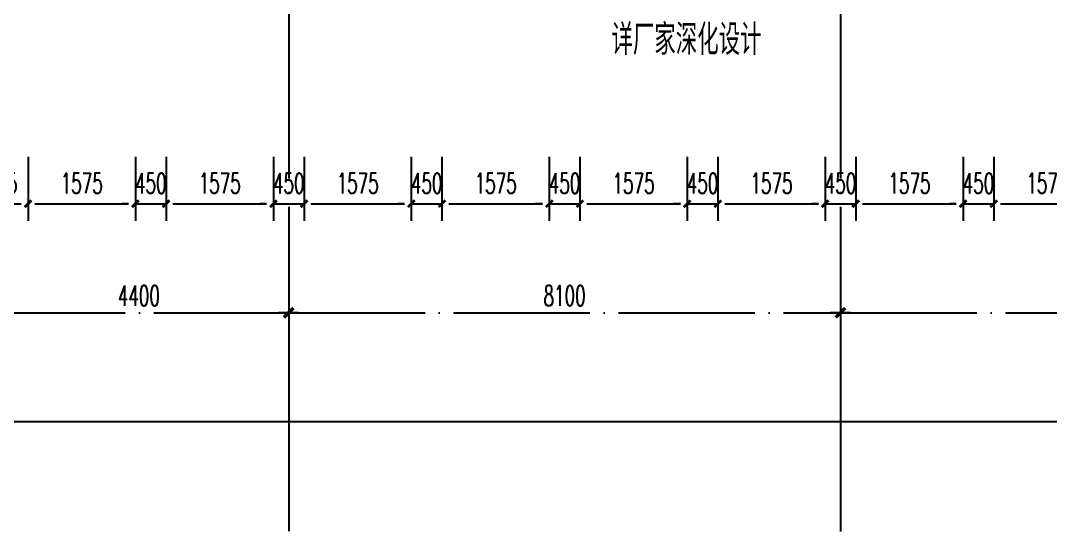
# Model space of a CAD drawing. Extents: x 824790 to 973415, y 4290613 to 4374713.
# Drawn here: x 904375 to 919491, y 4307926 to 4315426 of the extents above; entities that cross this region are included whole.
import ezdxf

# ---------------------------------------------------------------- set-up
doc = ezdxf.new("R2010")
doc.units = 0
doc.header["$LTSCALE"] = 1000
doc.header["$MEASUREMENT"] = 0
for name, pattern in [('ACAD_ISO08W100', [36, 24, -3, 6, -3]), ('CENTER', [50.8, 31.75, -6.35, 6.35, -6.35]), ('DOTE', [2.42, 2, -0.2, 0.02, -0.2])]:
    doc.linetypes.add(name, pattern=pattern)
doc.layers.get('0').update_dxf_attribs({"color": 255, "linetype": 'CONTINUOUS'})
for name, color, linetype in [('A-AXIS', 3, 'CONTINUOUS'), ('A-DIM', 201, 'CONTINUOUS'), ('A-DOTE', 8, 'ACAD_ISO08W100'), ('A-NOTE', 150, 'CONTINUOUS'), ('A_DIM_EX1', 171, 'CONTINUOUS'), ('DOTE', 17, 'DOTE')]:
    doc.layers.add(name, color=color, linetype=linetype)
doc.styles.add('DIM_FONT', font='SIMPLEX.shx', dxfattribs={"width": 0.6, "bigfont": 'GBCBIG.shx'})
doc.styles.add('PRC-S', font='TJROMANS.shx', dxfattribs={"width": 0.7, "bigfont": 'hztxt.shx'})
doc.dimstyles.new('DIM100', dxfattribs={"dimscale": 100, "dimtxt": 3, "dimasz": 0.01, "dimexe": 1, "dimexo": 1, "dimgap": 1, "dimtad": 1, "dimdec": 0, "dimzin": 0, "dimdsep": 46, "dimtxsty": 'DIM_FONT', "dimblk1": 'h-_DIMX', "dimblk2": 'h-_DIMX', "dimsah": 1, "dimcen": 0.01, "dimclrd": 256, "dimclre": 256, "dimclrt": 7, "dimadec": 3, "dimazin": 0, "dimtfac": 1, "dimtdec": 0, "dimtix": 1, "dimtmove": 2, "dimatfit": 3, "dimldrblk": 'h-_DIMX', "dimfxl": 0, "dimtolj": 1, "dimtzin": 5, "dimarcsym": 0})
doc.dimstyles.new('DIMN', dxfattribs={"dimtxt": 300, "dimasz": 100, "dimexe": 250, "dimexo": 300, "dimgap": 150, "dimtad": 1, "dimdec": 0, "dimzin": 0, "dimdsep": 46, "dimtxsty": 'DIM_FONT', "dimblk": 'h-_ArchTick', "dimcen": 0.09, "dimclrt": 7, "dimazin": 2, "dimtfac": 1, "dimtdec": 0, "dimtix": 1, "dimtmove": 2, "dimatfit": 3, "dimfxl": 0, "dimtolj": 1, "dimtzin": 0, "dimarcsym": 0})

# ---------------------------------------------------------------- blocks, each defined once
blk = doc.blocks.new('h-_DIMX')
blk.add_line((-150, 0), (150, 0))
at = {"const_width": 50}
blk.add_lwpolyline([(-70, -70), (70, 70)], dxfattribs=at)
blk = doc.blocks.new('*D74')
at = {"layer": 'A-AXIS', "lineweight": -2, "transparency": 16777216}
for p, q in [((-2600529, -1783515), (-2600529, -1788988)), ((-2487529, -1783515), (-2487529, -1788988)), ((-2487530, -1788888), (-2600528, -1788888))]:
    blk.add_line(p, q, dxfattribs=at)
at = {"layer": 'A-AXIS', "lineweight": -2, "transparency": 16777216, "rotation": 180}
blk.add_blockref('h-_DIMX', (-2600529, -1788888), dxfattribs=at)
at = {"layer": 'A-AXIS', "lineweight": -2, "transparency": 16777216}
blk.add_blockref('h-_DIMX', (-2487529, -1788888), dxfattribs=at)
at = {"layer": 'A-AXIS', "color": 7, "transparency": 16777216, "insert": (-2544029, -1788638), "char_height": 300, "attachment_point": 5, "style": 'DIM_FONT'}
blk.add_mtext('\\A1;113000', dxfattribs=at)
blk = doc.blocks.new('h-轴号横')
at = {"layer": 'DOTE', "linetype": 'ACAD_ISO08W100'}
for p, q in [((-2532161, -1920711), (-2532161, -1925254)), ((-2524061, -1920712), (-2524061, -1925256))]:
    blk.add_line(p, q, dxfattribs=at)
blk = doc.blocks.new('h-_ArchTick')
at = {"color": 0, "linetype": 'ByBlock', "const_width": 0.4}
blk.add_lwpolyline([(-0.5, -0.5), (0.5, 0.5)], dxfattribs=at)
blk = doc.blocks.new('*D472')
at = {"layer": 'A-DIM', "color": 0, "lineweight": -2, "transparency": 16777216}
for p, q in [((918660, 4313426), (918660, 4312487)), ((920235, 4313426), (920235, 4312487)), ((918760, 4312737), (920135, 4312737))]:
    blk.add_line(p, q, dxfattribs=at)
at = {"layer": 'A-DIM', "color": 0, "lineweight": -2, "transparency": 16777216, "xscale": 100, "yscale": 100, "zscale": 100, "rotation": 180}
blk.add_blockref('h-_ArchTick', (918660, 4312737), dxfattribs=at)
at = {"layer": 'A-DIM', "color": 0, "lineweight": -2, "transparency": 16777216, "xscale": 100, "yscale": 100, "zscale": 100}
blk.add_blockref('h-_ArchTick', (920235, 4312737), dxfattribs=at)
at = {"layer": 'A-DIM', "color": 7, "transparency": 16777216, "insert": (919447, 4313037), "char_height": 300, "attachment_point": 5, "style": 'DIM_FONT'}
blk.add_mtext('\\A1;1575', dxfattribs=at)
blk = doc.blocks.new('*D473')
at = {"layer": 'A-DIM', "color": 0, "lineweight": -2, "transparency": 16777216}
for p, q in [((918210, 4313426), (918210, 4312487)), ((918660, 4313426), (918660, 4312487)), ((918110, 4312737), (918010, 4312737)), ((918210, 4312737), (918660, 4312737)), ((918760, 4312737), (918860, 4312737))]:
    blk.add_line(p, q, dxfattribs=at)
at = {"layer": 'A-DIM', "color": 0, "lineweight": -2, "transparency": 16777216, "xscale": 100, "yscale": 100, "zscale": 100}
blk.add_blockref('h-_ArchTick', (918210, 4312737), dxfattribs=at)
at = {"layer": 'A-DIM', "color": 0, "lineweight": -2, "transparency": 16777216, "xscale": 100, "yscale": 100, "zscale": 100, "rotation": 180}
blk.add_blockref('h-_ArchTick', (918660, 4312737), dxfattribs=at)
at = {"layer": 'A-DIM', "color": 7, "transparency": 16777216, "insert": (918435, 4313037), "char_height": 300, "attachment_point": 5, "style": 'DIM_FONT'}
blk.add_mtext('\\A1;450', dxfattribs=at)
blk = doc.blocks.new('*D474')
at = {"layer": 'A-DIM', "color": 0, "lineweight": -2, "transparency": 16777216}
for p, q in [((916635, 4313426), (916635, 4312487)), ((918210, 4313426), (918210, 4312487)), ((916735, 4312737), (918110, 4312737))]:
    blk.add_line(p, q, dxfattribs=at)
at = {"layer": 'A-DIM', "color": 0, "lineweight": -2, "transparency": 16777216, "xscale": 100, "yscale": 100, "zscale": 100, "rotation": 180}
blk.add_blockref('h-_ArchTick', (916635, 4312737), dxfattribs=at)
at = {"layer": 'A-DIM', "color": 0, "lineweight": -2, "transparency": 16777216, "xscale": 100, "yscale": 100, "zscale": 100}
blk.add_blockref('h-_ArchTick', (918210, 4312737), dxfattribs=at)
at = {"layer": 'A-DIM', "color": 7, "transparency": 16777216, "insert": (917422, 4313037), "char_height": 300, "attachment_point": 5, "style": 'DIM_FONT'}
blk.add_mtext('\\A1;1575', dxfattribs=at)
blk = doc.blocks.new('*D475')
at = {"layer": 'A-DIM', "color": 0, "lineweight": -2, "transparency": 16777216}
for p, q in [((916185, 4313426), (916185, 4312487)), ((916635, 4313426), (916635, 4312487)), ((916085, 4312737), (915985, 4312737)), ((916185, 4312737), (916635, 4312737)), ((916735, 4312737), (916835, 4312737))]:
    blk.add_line(p, q, dxfattribs=at)
at = {"layer": 'A-DIM', "color": 0, "lineweight": -2, "transparency": 16777216, "xscale": 100, "yscale": 100, "zscale": 100}
blk.add_blockref('h-_ArchTick', (916185, 4312737), dxfattribs=at)
at = {"layer": 'A-DIM', "color": 0, "lineweight": -2, "transparency": 16777216, "xscale": 100, "yscale": 100, "zscale": 100, "rotation": 180}
blk.add_blockref('h-_ArchTick', (916635, 4312737), dxfattribs=at)
at = {"layer": 'A-DIM', "color": 7, "transparency": 16777216, "insert": (916410, 4313037), "char_height": 300, "attachment_point": 5, "style": 'DIM_FONT'}
blk.add_mtext('\\A1;450', dxfattribs=at)
blk = doc.blocks.new('*D476')
at = {"layer": 'A-DIM', "color": 0, "lineweight": -2, "transparency": 16777216}
for p, q in [((914610, 4313426), (914610, 4312487)), ((916185, 4313426), (916185, 4312487)), ((914710, 4312737), (916085, 4312737))]:
    blk.add_line(p, q, dxfattribs=at)
at = {"layer": 'A-DIM', "color": 0, "lineweight": -2, "transparency": 16777216, "xscale": 100, "yscale": 100, "zscale": 100, "rotation": 180}
blk.add_blockref('h-_ArchTick', (914610, 4312737), dxfattribs=at)
at = {"layer": 'A-DIM', "color": 0, "lineweight": -2, "transparency": 16777216, "xscale": 100, "yscale": 100, "zscale": 100}
blk.add_blockref('h-_ArchTick', (916185, 4312737), dxfattribs=at)
at = {"layer": 'A-DIM', "color": 7, "transparency": 16777216, "insert": (915397, 4313037), "char_height": 300, "attachment_point": 5, "style": 'DIM_FONT'}
blk.add_mtext('\\A1;1575', dxfattribs=at)
blk = doc.blocks.new('*D477')
at = {"layer": 'A-DIM', "color": 0, "lineweight": -2, "transparency": 16777216}
for p, q in [((914160, 4313426), (914160, 4312487)), ((914610, 4313426), (914610, 4312487)), ((914060, 4312737), (913960, 4312737)), ((914160, 4312737), (914610, 4312737)), ((914710, 4312737), (914810, 4312737))]:
    blk.add_line(p, q, dxfattribs=at)
at = {"layer": 'A-DIM', "color": 0, "lineweight": -2, "transparency": 16777216, "xscale": 100, "yscale": 100, "zscale": 100}
blk.add_blockref('h-_ArchTick', (914160, 4312737), dxfattribs=at)
at = {"layer": 'A-DIM', "color": 0, "lineweight": -2, "transparency": 16777216, "xscale": 100, "yscale": 100, "zscale": 100, "rotation": 180}
blk.add_blockref('h-_ArchTick', (914610, 4312737), dxfattribs=at)
at = {"layer": 'A-DIM', "color": 7, "transparency": 16777216, "insert": (914385, 4313037), "char_height": 300, "attachment_point": 5, "style": 'DIM_FONT'}
blk.add_mtext('\\A1;450', dxfattribs=at)
blk = doc.blocks.new('*D478')
at = {"layer": 'A-DIM', "color": 0, "lineweight": -2, "transparency": 16777216}
for p, q in [((912585, 4313426), (912585, 4312487)), ((914160, 4313426), (914160, 4312487)), ((912685, 4312737), (914060, 4312737))]:
    blk.add_line(p, q, dxfattribs=at)
at = {"layer": 'A-DIM', "color": 0, "lineweight": -2, "transparency": 16777216, "xscale": 100, "yscale": 100, "zscale": 100, "rotation": 180}
blk.add_blockref('h-_ArchTick', (912585, 4312737), dxfattribs=at)
at = {"layer": 'A-DIM', "color": 0, "lineweight": -2, "transparency": 16777216, "xscale": 100, "yscale": 100, "zscale": 100}
blk.add_blockref('h-_ArchTick', (914160, 4312737), dxfattribs=at)
at = {"layer": 'A-DIM', "color": 7, "transparency": 16777216, "insert": (913372, 4313037), "char_height": 300, "attachment_point": 5, "style": 'DIM_FONT'}
blk.add_mtext('\\A1;1575', dxfattribs=at)
blk = doc.blocks.new('*D479')
at = {"layer": 'A-DIM', "color": 0, "lineweight": -2, "transparency": 16777216}
for p, q in [((912135, 4313426), (912135, 4312487)), ((912585, 4313426), (912585, 4312487)), ((912035, 4312737), (911935, 4312737)), ((912135, 4312737), (912585, 4312737)), ((912685, 4312737), (912785, 4312737))]:
    blk.add_line(p, q, dxfattribs=at)
at = {"layer": 'A-DIM', "color": 0, "lineweight": -2, "transparency": 16777216, "xscale": 100, "yscale": 100, "zscale": 100}
blk.add_blockref('h-_ArchTick', (912135, 4312737), dxfattribs=at)
at = {"layer": 'A-DIM', "color": 0, "lineweight": -2, "transparency": 16777216, "xscale": 100, "yscale": 100, "zscale": 100, "rotation": 180}
blk.add_blockref('h-_ArchTick', (912585, 4312737), dxfattribs=at)
at = {"layer": 'A-DIM', "color": 7, "transparency": 16777216, "insert": (912360, 4313037), "char_height": 300, "attachment_point": 5, "style": 'DIM_FONT'}
blk.add_mtext('\\A1;450', dxfattribs=at)
blk = doc.blocks.new('*D480')
at = {"layer": 'A-DIM', "color": 0, "lineweight": -2, "transparency": 16777216}
for p, q in [((910560, 4313426), (910560, 4312487)), ((912135, 4313426), (912135, 4312487)), ((910660, 4312737), (912035, 4312737))]:
    blk.add_line(p, q, dxfattribs=at)
at = {"layer": 'A-DIM', "color": 0, "lineweight": -2, "transparency": 16777216, "xscale": 100, "yscale": 100, "zscale": 100, "rotation": 180}
blk.add_blockref('h-_ArchTick', (910560, 4312737), dxfattribs=at)
at = {"layer": 'A-DIM', "color": 0, "lineweight": -2, "transparency": 16777216, "xscale": 100, "yscale": 100, "zscale": 100}
blk.add_blockref('h-_ArchTick', (912135, 4312737), dxfattribs=at)
at = {"layer": 'A-DIM', "color": 7, "transparency": 16777216, "insert": (911347, 4313037), "char_height": 300, "attachment_point": 5, "style": 'DIM_FONT'}
blk.add_mtext('\\A1;1575', dxfattribs=at)
blk = doc.blocks.new('*D481')
at = {"layer": 'A-DIM', "color": 0, "lineweight": -2, "transparency": 16777216}
for p, q in [((910110, 4313426), (910110, 4312487)), ((910560, 4313426), (910560, 4312487)), ((910010, 4312737), (909910, 4312737)), ((910110, 4312737), (910560, 4312737)), ((910660, 4312737), (910760, 4312737))]:
    blk.add_line(p, q, dxfattribs=at)
at = {"layer": 'A-DIM', "color": 0, "lineweight": -2, "transparency": 16777216, "xscale": 100, "yscale": 100, "zscale": 100}
blk.add_blockref('h-_ArchTick', (910110, 4312737), dxfattribs=at)
at = {"layer": 'A-DIM', "color": 0, "lineweight": -2, "transparency": 16777216, "xscale": 100, "yscale": 100, "zscale": 100, "rotation": 180}
blk.add_blockref('h-_ArchTick', (910560, 4312737), dxfattribs=at)
at = {"layer": 'A-DIM', "color": 7, "transparency": 16777216, "insert": (910335, 4313037), "char_height": 300, "attachment_point": 5, "style": 'DIM_FONT'}
blk.add_mtext('\\A1;450', dxfattribs=at)
blk = doc.blocks.new('*D482')
at = {"layer": 'A-DIM', "color": 0, "lineweight": -2, "transparency": 16777216}
for p, q in [((908535, 4313426), (908535, 4312487)), ((910110, 4313426), (910110, 4312487)), ((908635, 4312737), (910010, 4312737))]:
    blk.add_line(p, q, dxfattribs=at)
at = {"layer": 'A-DIM', "color": 0, "lineweight": -2, "transparency": 16777216, "xscale": 100, "yscale": 100, "zscale": 100, "rotation": 180}
blk.add_blockref('h-_ArchTick', (908535, 4312737), dxfattribs=at)
at = {"layer": 'A-DIM', "color": 0, "lineweight": -2, "transparency": 16777216, "xscale": 100, "yscale": 100, "zscale": 100}
blk.add_blockref('h-_ArchTick', (910110, 4312737), dxfattribs=at)
at = {"layer": 'A-DIM', "color": 7, "transparency": 16777216, "insert": (909322, 4313037), "char_height": 300, "attachment_point": 5, "style": 'DIM_FONT'}
blk.add_mtext('\\A1;1575', dxfattribs=at)
blk = doc.blocks.new('*D483')
at = {"layer": 'A-DIM', "color": 0, "lineweight": -2, "transparency": 16777216}
for p, q in [((908085, 4313426), (908085, 4312487)), ((908535, 4313426), (908535, 4312487)), ((907985, 4312737), (907885, 4312737)), ((908085, 4312737), (908535, 4312737)), ((908635, 4312737), (908735, 4312737))]:
    blk.add_line(p, q, dxfattribs=at)
at = {"layer": 'A-DIM', "color": 0, "lineweight": -2, "transparency": 16777216, "xscale": 100, "yscale": 100, "zscale": 100}
blk.add_blockref('h-_ArchTick', (908085, 4312737), dxfattribs=at)
at = {"layer": 'A-DIM', "color": 0, "lineweight": -2, "transparency": 16777216, "xscale": 100, "yscale": 100, "zscale": 100, "rotation": 180}
blk.add_blockref('h-_ArchTick', (908535, 4312737), dxfattribs=at)
at = {"layer": 'A-DIM', "color": 7, "transparency": 16777216, "insert": (908310, 4313037), "char_height": 300, "attachment_point": 5, "style": 'DIM_FONT'}
blk.add_mtext('\\A1;450', dxfattribs=at)
blk = doc.blocks.new('*D484')
at = {"layer": 'A-DIM', "color": 0, "lineweight": -2, "transparency": 16777216}
for p, q in [((906510, 4313426), (906510, 4312487)), ((908085, 4313426), (908085, 4312487)), ((906610, 4312737), (907985, 4312737))]:
    blk.add_line(p, q, dxfattribs=at)
at = {"layer": 'A-DIM', "color": 0, "lineweight": -2, "transparency": 16777216, "xscale": 100, "yscale": 100, "zscale": 100, "rotation": 180}
blk.add_blockref('h-_ArchTick', (906510, 4312737), dxfattribs=at)
at = {"layer": 'A-DIM', "color": 0, "lineweight": -2, "transparency": 16777216, "xscale": 100, "yscale": 100, "zscale": 100}
blk.add_blockref('h-_ArchTick', (908085, 4312737), dxfattribs=at)
at = {"layer": 'A-DIM', "color": 7, "transparency": 16777216, "insert": (907297, 4313037), "char_height": 300, "attachment_point": 5, "style": 'DIM_FONT'}
blk.add_mtext('\\A1;1575', dxfattribs=at)
blk = doc.blocks.new('*D485')
at = {"layer": 'A-DIM', "color": 0, "lineweight": -2, "transparency": 16777216}
for p, q in [((906060, 4313426), (906060, 4312487)), ((906510, 4313426), (906510, 4312487)), ((905960, 4312737), (905860, 4312737)), ((906060, 4312737), (906510, 4312737)), ((906610, 4312737), (906710, 4312737))]:
    blk.add_line(p, q, dxfattribs=at)
at = {"layer": 'A-DIM', "color": 0, "lineweight": -2, "transparency": 16777216, "xscale": 100, "yscale": 100, "zscale": 100}
blk.add_blockref('h-_ArchTick', (906060, 4312737), dxfattribs=at)
at = {"layer": 'A-DIM', "color": 0, "lineweight": -2, "transparency": 16777216, "xscale": 100, "yscale": 100, "zscale": 100, "rotation": 180}
blk.add_blockref('h-_ArchTick', (906510, 4312737), dxfattribs=at)
at = {"layer": 'A-DIM', "color": 7, "transparency": 16777216, "insert": (906285, 4313037), "char_height": 300, "attachment_point": 5, "style": 'DIM_FONT'}
blk.add_mtext('\\A1;450', dxfattribs=at)
blk = doc.blocks.new('*D486')
at = {"layer": 'A-DIM', "color": 0, "lineweight": -2, "transparency": 16777216}
for p, q in [((904485, 4313426), (904485, 4312487)), ((906060, 4313426), (906060, 4312487)), ((904585, 4312737), (905960, 4312737))]:
    blk.add_line(p, q, dxfattribs=at)
at = {"layer": 'A-DIM', "color": 0, "lineweight": -2, "transparency": 16777216, "xscale": 100, "yscale": 100, "zscale": 100, "rotation": 180}
blk.add_blockref('h-_ArchTick', (904485, 4312737), dxfattribs=at)
at = {"layer": 'A-DIM', "color": 0, "lineweight": -2, "transparency": 16777216, "xscale": 100, "yscale": 100, "zscale": 100}
blk.add_blockref('h-_ArchTick', (906060, 4312737), dxfattribs=at)
at = {"layer": 'A-DIM', "color": 7, "transparency": 16777216, "insert": (905272, 4313037), "char_height": 300, "attachment_point": 5, "style": 'DIM_FONT'}
blk.add_mtext('\\A1;1575', dxfattribs=at)
blk = doc.blocks.new('*D487')
at = {"layer": 'A-DIM', "color": 0, "lineweight": -2, "transparency": 16777216}
for p, q in [((903710, 4313426), (903710, 4312487)), ((904485, 4313426), (904485, 4312487)), ((903810, 4312737), (904385, 4312737))]:
    blk.add_line(p, q, dxfattribs=at)
at = {"layer": 'A-DIM', "color": 0, "lineweight": -2, "transparency": 16777216, "xscale": 100, "yscale": 100, "zscale": 100, "rotation": 180}
blk.add_blockref('h-_ArchTick', (903710, 4312737), dxfattribs=at)
at = {"layer": 'A-DIM', "color": 0, "lineweight": -2, "transparency": 16777216, "xscale": 100, "yscale": 100, "zscale": 100}
blk.add_blockref('h-_ArchTick', (904485, 4312737), dxfattribs=at)
at = {"layer": 'A-DIM', "color": 7, "transparency": 16777216, "insert": (904097, 4313037), "char_height": 300, "attachment_point": 5, "style": 'DIM_FONT'}
blk.add_mtext('\\A1;775', dxfattribs=at)
blk = doc.blocks.new('h-wrt')
at = {"layer": 'A-DOTE', "linetype": 'CENTER', "ltscale": 0.05}
for p, q in [((-2532328.9, -1744636.2), (-2532328.9, -1784214.6)), ((-2524228.9, -1744636.2), (-2524228.9, -1784214.6))]:
    blk.add_line(p, q, dxfattribs=at)
at = {"layer": 'A_DIM_EX1'}
blk.add_blockref('h-轴号横', (-168.1, 134757.2), dxfattribs=at)
at = {"layer": 'A-AXIS'}
for base, p1, p2 in [((-2532328.8, -1787287.5), (-2536728.8, -1783214.6), (-2532328.8, -1783214.6)), ((-2524228.8, -1787287.5), (-2532328.8, -1783214.6), (-2524228.8, -1783214.6)), ((-2516128.8, -1787287.5), (-2524228.8, -1783214.6), (-2516128.8, -1783214.6))]:
    blk.add_linear_dim(base=base, p1=p1, p2=p2, dimstyle='DIM100', dxfattribs=at).render()
dim = blk.add_linear_dim(base=(-2600528.9, -1788887.5), p1=(-2487528.9, -1783414.6), p2=(-2600528.9, -1783414.6), dimstyle='DIM100', dxfattribs=at)
dim.commit()
dim.dimension.update_dxf_attribs({"geometry": '*D74', "text_midpoint": (-2544028.9, -1788637.5)})

msp = doc.modelspace()

# ---------------------------------------------------------------- block references
at = {"layer": 'DOTE'}
msp.add_blockref('h-wrt', (3440638.8, 6098424.3), dxfattribs=at)

# ---------------------------------------------------------------- texts
at = {"layer": 'A-NOTE', "style": 'PRC-S', "width": 0.7}
msp.add_text('详厂家深化设计', height=450, dxfattribs=at).set_placement((913047.1, 4314922.5))

# ---------------------------------------------------------------- dimensions: what is measured, and where the dimension line sits
at = {"layer": 'A-DIM'}
for p1, p2, picture, middle in [((903709.9, 4313725.9), (904484.9, 4313725.9), '*D487', (904097.4, 4313036.8)), ((904484.9, 4313725.9), (906059.9, 4313725.9), '*D486', (905272.4, 4313036.8)), ((906059.9, 4313725.9), (906509.9, 4313725.9), '*D485', (906284.9, 4313036.8)), ((906509.9, 4313725.9), (908084.9, 4313725.9), '*D484', (907297.4, 4313036.8)), ((908084.9, 4313725.9), (908534.9, 4313725.9), '*D483', (908309.9, 4313036.8)), ((908534.9, 4313725.9), (910109.9, 4313725.9), '*D482', (909322.4, 4313036.8)), ((910109.9, 4313725.9), (910559.9, 4313725.9), '*D481', (910334.9, 4313036.8)), ((910559.9, 4313725.9), (912134.9, 4313725.9), '*D480', (911347.4, 4313036.8)), ((912134.9, 4313725.9), (912584.9, 4313725.9), '*D479', (912359.9, 4313036.8)), ((912584.9, 4313725.9), (914159.9, 4313725.9), '*D478', (913372.4, 4313036.8)), ((914159.9, 4313725.9), (914609.9, 4313725.9), '*D477', (914384.9, 4313036.8)), ((914609.9, 4313725.9), (916184.9, 4313725.9), '*D476', (915397.4, 4313036.8)), ((916184.9, 4313725.9), (916634.9, 4313725.9), '*D475', (916409.9, 4313036.8)), ((916634.9, 4313725.9), (918209.9, 4313725.9), '*D474', (917422.4, 4313036.8)), ((918209.9, 4313725.9), (918659.9, 4313725.9), '*D473', (918434.9, 4313036.8)), ((918659.9, 4313725.9), (920234.9, 4313725.9), '*D472', (919447.4, 4313036.8))]:
    dim = msp.add_aligned_dim(p1=p1, p2=p2, distance=-989.1, dimstyle='DIMN', dxfattribs=at)
    dim.commit()
    dim.dimension.update_dxf_attribs({"geometry": picture, "text_midpoint": middle})

doc.saveas('drawing.dxf')
